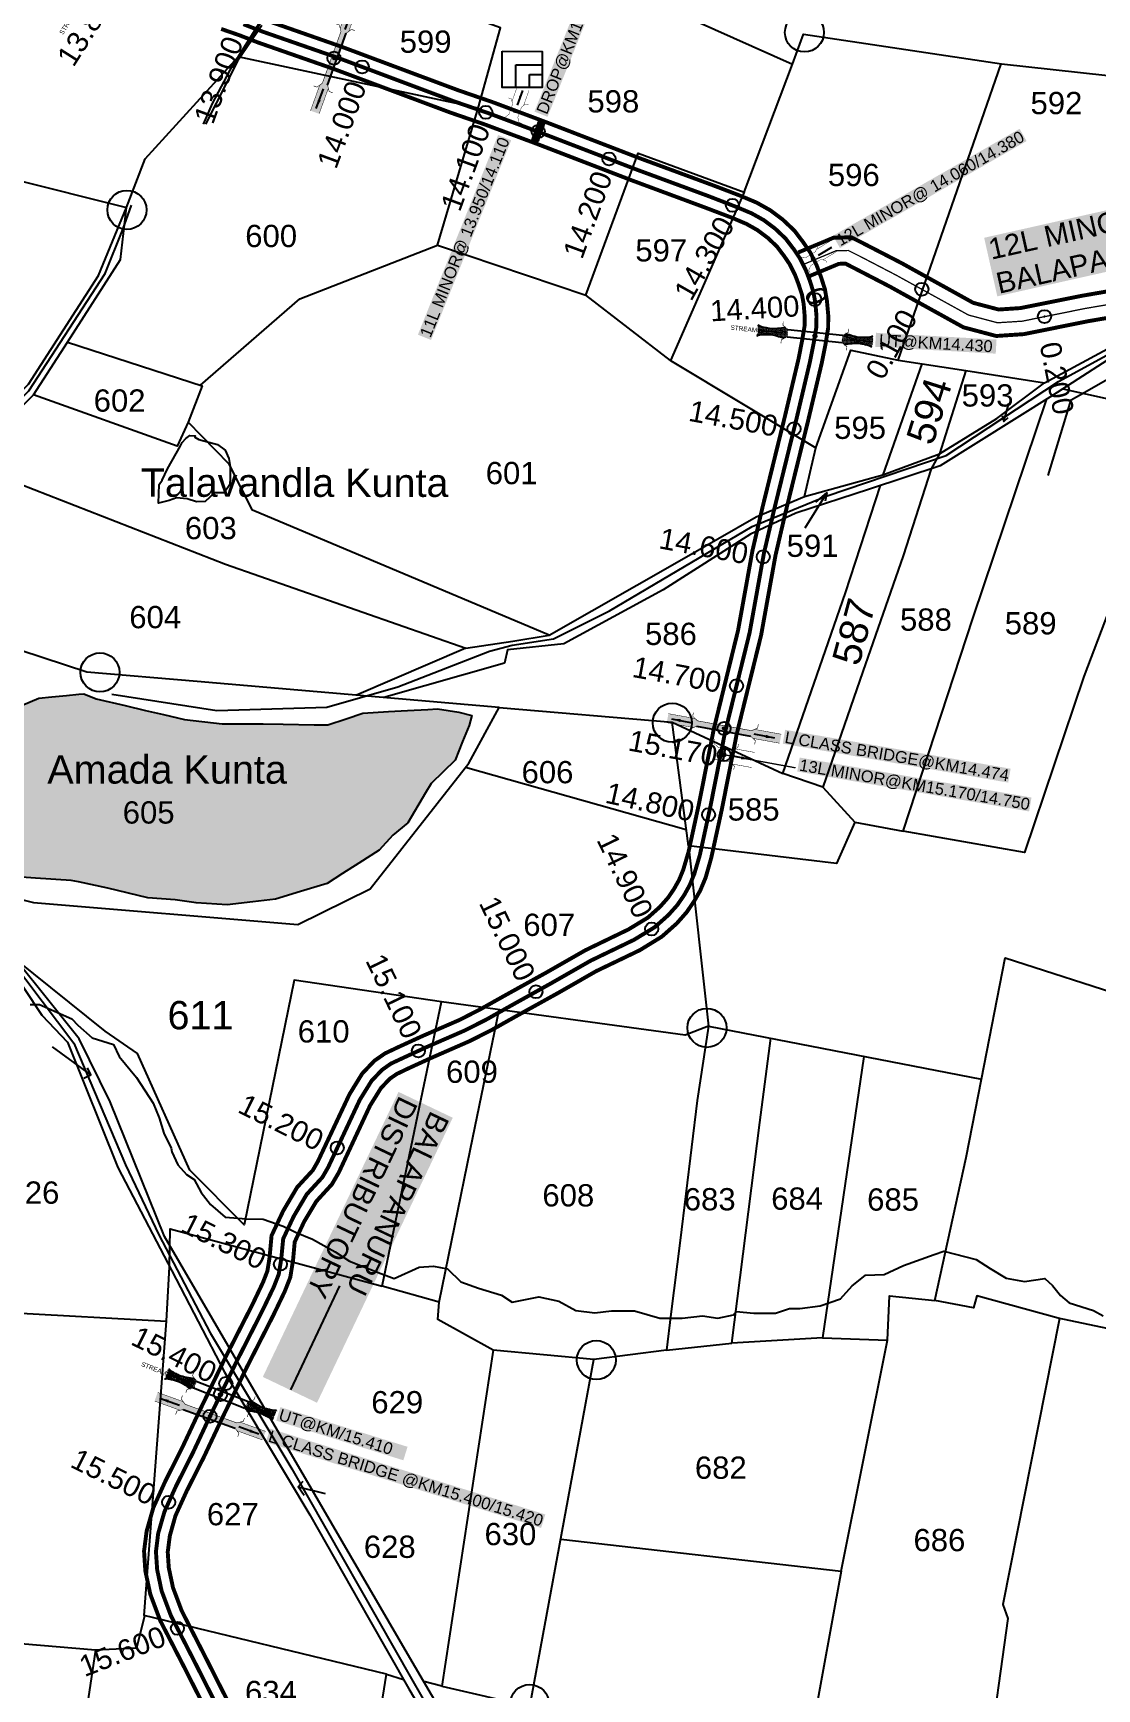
# Model space of a CAD drawing. Header units: millimetres. Extents: x 191342 to 235284, y 1600297 to 1616674.
# Drawn here: x 198733 to 199546, y 1608904 to 1610168 of the extents above; entities that cross this region are included whole.
import ezdxf
from ezdxf.enums import TextEntityAlignment as Align

# ---------------------------------------------------------------- set-up
doc = ezdxf.new("R2010")
doc.units = ezdxf.units.MM
doc.header["$LTSCALE"] = 15
doc.header["$PDMODE"] = 32
doc.header["$PDSIZE"] = 10
doc.linetypes.add('ACAD_ISO02W100', pattern=[15, 12, -3])
doc.linetypes.add('HIDDEN2', pattern=[0.1875, 0.125, -0.0625])
for name, color, linetype in [('BOUNDRY STONES', 240, 'Continuous'), ('CANAL1', 7, 'Continuous'), ('CS', 134, 'Continuous'), ('CSMark', 72, 'Continuous'), ('PAPER SIZE', 5, 'Continuous'), ('PLOTS', 7, 'Continuous'), ('PLOTS NO', 7, 'Continuous'), ('ROADS', 1, 'Continuous'), ('STREAMS', 4, 'Continuous'), ('STRUCTURE', 5, 'Continuous'), ('text2', 7, 'Continuous'), ('wells', 7, 'Continuous')]:
    doc.layers.add(name, color=color, linetype=linetype)
doc.styles.get("Standard").update_dxf_attribs({"font": 'arial.ttf'})
doc.dimstyles.get("Standard").update_dxf_attribs({"dimtxt": 0.18, "dimasz": 0.18, "dimexe": 0.18, "dimexo": 0.0625, "dimgap": 0.09, "dimtad": 0, "dimtih": 1, "dimtoh": 1, "dimdec": 4, "dimzin": 0, "dimdsep": 46, "dimtxsty": 'Standard', "dimcen": 0.09, "dimadec": 0, "dimazin": 0, "dimtfac": 1, "dimtdec": 4, "dimtofl": 0, "dimtmove": 0, "dimatfit": 3, "dimfxl": 1, "dimtolj": 1, "dimtzin": 0, "dimarcsym": 0})

# ---------------------------------------------------------------- blocks, each defined once
blk = doc.blocks.new('DROP')
h = blk.add_hatch()
h.set_pattern_fill('ANSI31', color=1, scale=10, angle=45)
h.set_pattern_definition([(90, (-324.4107, -25.7687), (-1.25, 0), [])])
h.paths.add_polyline_path([(-9.9, -4.3), (-13.8, 4.1), (13.8, 4.1), (10.2, -4.3)])
at = {"layer": 'STRUCTURE', "color": 5, "const_width": 0.49}
blk.add_lwpolyline([(-9.9, -4.3), (-13.8, 4.1), (13.8, 4.1), (10.2, -4.3), (-9.9, -4.3)], dxfattribs=at)
at = {"layer": 'STRUCTURE', "color": 5}
blk.add_circle((0, 0), 1.33, dxfattribs=at)
blk = doc.blocks.new('UT')
at = {"layer": 'STRUCTURE'}
h = blk.add_hatch(dxfattribs=at)
h.set_pattern_fill('DASH', color=150, scale=8, angle=-39.6278, style=0)
h.set_pattern_definition([(320.372247933, (-4370.464, -6260.8811), (1.40800153113, 0.132407282), [1, -1])])
h.paths.add_polyline_path([(765163, 1700681.9), (765165.6, 1700680.6), (765167.2, 1700680.3), (765169.1, 1700680), (765172.4, 1700679.6), (765176.4, 1700679.3), (765179.5, 1700679.5), (765183.1, 1700679.9), (765187.7, 1700680.9), (765188.9, 1700681.2), (765193.1, 1700682.2), (765196.1, 1700680.2), (765196.1, 1700672.2), (765193.1, 1700670.2), (765190.5, 1700670.8), (765188.1, 1700671.3), (765185.5, 1700671.8), (765183.6, 1700672.1), (765181, 1700672.5), (765180.3, 1700672.5), (765178.5, 1700672.6), (765176.7, 1700672.6), (765174.6, 1700672.5), (765172.5, 1700672.3), (765170.4, 1700672), (765168.5, 1700671.7), (765166.1, 1700671.2), (765165, 1700670.8), (765163, 1700669.7)])
h.paths.add_polyline_path([(765259.1, 1700682.2), (765256.1, 1700680.2), (765256.1, 1700672.2), (765259.1, 1700670.2), (765261.9, 1700671), (765264.4, 1700671.6), (765266.4, 1700672), (765269.1, 1700672.5), (765272.7, 1700673), (765276.1, 1700673.1), (765278.6, 1700672.9), (765281.2, 1700672.7), (765283.9, 1700672.3), (765286.4, 1700671.9), (765288, 1700671.3), (765289.2, 1700670.6), (765289.1, 1700682.7), (765287.6, 1700681.8), (765285.7, 1700681.2), (765283, 1700680.7), (765281.2, 1700680.4), (765276.7, 1700679.9), (765272.7, 1700679.9), (765268.7, 1700680.3), (765264.8, 1700681), (765261.2, 1700681.7)])
at = {"layer": 'STRUCTURE', "color": 150, "const_width": 0.628}
for points in [[(765190.1, 1700688.2), (765190.1, 1700684.2), (765196.1, 1700680.2), (765256.1, 1700680.2), (765262.1, 1700684.2), (765262.1, 1700688.2)], [(765190.1, 1700664.2), (765190.1, 1700668.2), (765196.1, 1700672.2), (765256.1, 1700672.2), (765262.1, 1700668.2), (765262.1, 1700664.2)]]:
    blk.add_lwpolyline(points, dxfattribs=at)
at = {"layer": 'STRUCTURE', "color": 150}
for points in [[(765196.1, 1700680.2), (765256.1, 1700680.2)], [(765196.1, 1700672.2), (765256.1, 1700672.2)], [(765196.1, 1700672.2), (765256.1, 1700672.2)]]:
    blk.add_lwpolyline(points, dxfattribs=at)
at = {"layer": 'STRUCTURE', "color": 0}
blk.add_circle((765226.1, 1700676.2), 1.89, dxfattribs=at)
at = {"layer": 'STRUCTURE', "color": 150}
for points in [[(765163, 1700681.9), (765164.4, 1700681.1), (765167.9, 1700680.2), (765171.2, 1700679.8), (765176.1, 1700679.4), (765184.7, 1700680.3), (765193.1, 1700682.2)], [(765163, 1700669.7), (765164.3, 1700670.6), (765167.8, 1700671.6), (765171.2, 1700672.1), (765176, 1700672.6), (765184.7, 1700672), (765193.1, 1700670.2)], [(765289.1, 1700682.7), (765287.8, 1700681.9), (765284.3, 1700680.9), (765280.9, 1700680.4), (765276.1, 1700679.8), (765267.4, 1700680.5), (765259.1, 1700682.2)], [(765289.2, 1700670.6), (765287.8, 1700671.4), (765284.2, 1700672.3), (765280.9, 1700672.7), (765276.1, 1700673.1), (765267.4, 1700672.2), (765259.1, 1700670.2)]]:
    blk.add_spline(points, degree=3, dxfattribs=at)
at = {"layer": 'STRUCTURE', "color": 0}
blk.add_text('STREAM', height=5, dxfattribs=at).set_placement((765148.2, 1700675.8), align=Align.MIDDLE_CENTER)
for points in [[(765190.9, 1700676), (765164.2, 1700675.8)], [(765289.3, 1700676.7), (765265.4, 1700676.4)]]:
    blk.add_leader(points, dimstyle='Standard', override={"dimasz": 10, "dimgap": 0.09, "dimtad": 0}, dxfattribs=at)
blk = doc.blocks.new('SLB')
at = {"layer": 'STRUCTURE'}
h = blk.add_hatch(dxfattribs=at)
h.set_pattern_fill('DOTS', color=6, scale=20, angle=320.3722, style=0)
h.set_pattern_definition([(320.372247934, (-159.4327, -72.9564), (1.2786241598, 0.5641323054), [0, -1.25])])
h.paths.add_polyline_path([(769699.5, 1706871.1), (769699.5, 1706861.1), (769729.1, 1706861.1), (769732.1, 1706863.1), (769792.1, 1706863.1), (769795.1, 1706861.1), (769824.7, 1706861.1), (769824.7, 1706871.1), (769795.1, 1706871.1), (769792.1, 1706869.1), (769732.1, 1706869.1), (769729.1, 1706871.1)])
at = {"layer": 'STRUCTURE', "color": 6, "linetype": 'ACAD_ISO02W100', "ltscale": 0.5, "const_width": 0.5}
for points in [[(769699.5, 1706871.1), (769729.1, 1706871.1)], [(769795.1, 1706871.1), (769824.7, 1706871.1)], [(769699.5, 1706861.1), (769729.1, 1706861.1)], [(769795.1, 1706861.1), (769824.7, 1706861.1)]]:
    blk.add_lwpolyline(points, dxfattribs=at)
at = {"layer": 'STRUCTURE', "color": 6, "const_width": 0.628}
for points in [[(769726.1, 1706877.1), (769726.1, 1706873.1), (769732.1, 1706869.1), (769792.1, 1706869.1), (769798.1, 1706873.1), (769798.1, 1706877.1)], [(769726.1, 1706855.1), (769726.1, 1706859.1), (769732.1, 1706863.1), (769792.1, 1706863.1), (769798.1, 1706859.1), (769798.1, 1706855.1)]]:
    blk.add_lwpolyline(points, dxfattribs=at)
at = {"layer": 'STRUCTURE', "color": 6}
blk.add_lwpolyline([(769732.1, 1706863.1), (769792.1, 1706863.1)], dxfattribs=at)
blk.add_lwpolyline([(769732.1, 1706863.1), (769792.1, 1706863.1)], dxfattribs=at)
at = {"layer": 'STRUCTURE', "color": 0}
blk.add_circle((769762.1, 1706866.1), 1.24, dxfattribs=at)
for points in [[(769703.8, 1706866), (769726.7, 1706866)], [(769818.6, 1706865.8), (769795.7, 1706865.8)]]:
    blk.add_leader(points, dimstyle='Standard', override={"dimasz": 10, "dimgap": 0.09, "dimtad": 0}, dxfattribs=at)
blk = doc.blocks.new('OT')
at = {"layer": 'STRUCTURE', "color": 190}
for points, const_width in [([(769751.4, 1706595.8), (769729.4, 1706595.8)], 0.5), ([(769775.2, 1706601.8), (769775.2, 1706597.8), (769769.2, 1706593.8), (769761.8, 1706593.8), (769754.4, 1706593.8), (769748.4, 1706597.8), (769748.4, 1706601.8)], 0.5), ([(769761.8, 1706593.8), (769761.8, 1706581)], 2.5), ([(769751.4, 1706579), (769729.4, 1706579)], 0.5), ([(769748.4, 1706573), (769748.4, 1706577), (769754.4, 1706581), (769761.8, 1706581), (769761.8, 1706581), (769761.8, 1706581), (769769.2, 1706581), (769775.2, 1706577), (769775.2, 1706573)], 0.5)]:
    blk.add_lwpolyline(points, dxfattribs=dict(at, const_width=const_width))
at = {"layer": 'STRUCTURE', "color": 0}
blk.add_circle((769761.8, 1706587.4), 1.87, dxfattribs=at)
blk.add_leader([(769732.6, 1706587.4), (769753.8, 1706587.4)], dimstyle='Standard', override={"dimasz": 10, "dimgap": 0.09, "dimtad": 0}, dxfattribs=at)

msp = doc.modelspace()

# ---------------------------------------------------------------- hatches: boundary and pattern name
at = {"layer": 'wells'}
h = msp.add_hatch(dxfattribs=at)
h.set_pattern_fill('DASH', color=4, scale=14.585985, angle=-0.032)
h.set_pattern_definition([(359.9679704, (169158.6997, 1606507.6775), (1.82426713, 1.82222866), [1.82324818, -1.82324818])])
h.paths.add_polyline_path([(198609.5, 1609573.4), (198622.3, 1609577.3), (198634.1, 1609586.2), (198649.3, 1609588.2), (198658.6, 1609596), (198666.1, 1609603.2), (198673.1, 1609610), (198675.1, 1609615.2), (198697.3, 1609632.9), (198707, 1609642.4), (198716.2, 1609651.3), (198724.3, 1609654.6), (198737.6, 1609660.1), (198747.4, 1609661.1), (198758.6, 1609662.3), (198768, 1609663.2), (198771.9, 1609663.6), (198781.2, 1609659.8), (198803.5, 1609654.6), (198818.9, 1609650.9), (198832.8, 1609647.6), (198848.9, 1609643.8), (198877.7, 1609640.5), (198909, 1609640.5), (198924.3, 1609640.4), (198947.9, 1609639.9), (198958.4, 1609639.7), (198972.2, 1609644.4), (198985.1, 1609648.8), (199004.7, 1609649.9), (199014.3, 1609650.4), (199019.1, 1609650.7), (199034.6, 1609651.6), (199042.1, 1609652), (199058.3, 1609649.6), (199068.3, 1609646.9), (199066.3, 1609639.4), (199061.3, 1609627.1), (199055.6, 1609612.9), (199037.3, 1609595.1), (199033, 1609587.9), (199019.5, 1609564.9), (199007.9, 1609555.5), (198997.4, 1609544), (198982.1, 1609534.2), (198969.6, 1609526.3), (198957.7, 1609518.7), (198937.3, 1609512.5), (198918.2, 1609506.7), (198900.9, 1609504.7), (198881.4, 1609502.4), (198857.6, 1609503.9), (198841.6, 1609506.2), (198820.8, 1609507.7), (198790.2, 1609515), (198767.9, 1609519.8), (198762.2, 1609521), (198735, 1609522.8), (198713.4, 1609524.2), (198696.4, 1609525.3), (198679.9, 1609532), (198666.2, 1609537.7), (198641.1, 1609543.8), (198624.5, 1609549.7), (198613.7, 1609554.2), (198607.4, 1609559.5), (198606, 1609568.9)])

# ---------------------------------------------------------------- linework, layer by layer
at = {"layer": 'BOUNDRY STONES', "color": 1}
for centre in [(199322.4, 1610168.6), (198804.8, 1610033.1), (198784.2, 1609679.9), (199221.4, 1609641.4), (199247.9, 1609408.4), (199163.4, 1609154.7), (199112.5, 1608892)]:
    msp.add_circle(centre, 14.9, dxfattribs=at)
at = {"layer": 'CANAL1', "color": 3, "linetype": 'HIDDEN2', "ltscale": 4, "true_color": 0x00ff00, "const_width": 3}
msp.add_lwpolyline([(198893.8, 1610174.9), (198908.3, 1610169.3), (198966.1, 1610149.2), (199054.7, 1610116), (199080.9, 1610107), (199121.3, 1610091.9), (199193.6, 1610064.1), (199248.9, 1610043.7), (199270.3, 1610035.4), (199282, 1610030.5), (199291.3, 1610025.3), (199300, 1610018.8), (199308, 1610011.2), (199314.3, 1610003), (199319, 1609996), (199323.4, 1609987.2), (199326.5, 1609979.1), (199329.2, 1609970.5), (199330.7, 1609962.4), (199331.6, 1609952.2), (199331.5, 1609943.6), (199329.5, 1609931.5), (199326.7, 1609917.5), (199316.1, 1609872.6), (199299.2, 1609804), (199291.5, 1609771.1), (199280.5, 1609710.1), (199261.8, 1609634.4), (199250.5, 1609577.2), (199242.5, 1609540.4), (199238.3, 1609526.1), (199234.7, 1609517.3), (199230.4, 1609509.6), (199225.3, 1609502.2), (199218.5, 1609494.6), (199208.2, 1609485.4), (199192.3, 1609475.7), (199159.3, 1609459.8), (199129, 1609442.5), (199097.4, 1609424.9), (199079.5, 1609414.8), (199062.9, 1609406.4), (199034.4, 1609394), (199016.8, 1609385.9), (199006.5, 1609381.1), (198999.7, 1609376.3), (198991.7, 1609367.9), (198982.7, 1609353.4), (198958.6, 1609302), (198954.1, 1609294.2), (198942.2, 1609281.3), (198932.2, 1609264.4), (198924.2, 1609247.3), (198922.7, 1609231.8), (198920.8, 1609220.2), (198917, 1609210.5), (198908.5, 1609192.8), (198888.5, 1609153.4), (198868.2, 1609111.6), (198855.3, 1609084.1), (198842.4, 1609058.6), (198833.5, 1609038.9), (198828.7, 1609022.3), (198827, 1609008.4), (198827.9, 1608994.7), (198831.3, 1608978.4), (198838.4, 1608959.5), (198857, 1608923.3), (198912.6, 1608813.6)], dxfattribs=at)
at = {"layer": 'CANAL1', "color": 200, "const_width": 3}
for points in [[(198911.4, 1610177.8), (198969.1, 1610157.6), (199057.8, 1610124.5), (199083.9, 1610115.5), (199124.5, 1610100.3), (199196.7, 1610072.5), (199252, 1610052.1), (199273.7, 1610043.8), (199286, 1610038.6), (199296.3, 1610032.8), (199305.8, 1610025.7), (199314.7, 1610017.3), (199321.6, 1610008.2), (199326.8, 1610000.6), (199331.7, 1609990.8), (199335, 1609982), (199338, 1609972.7), (199339.6, 1609963.6), (199340.6, 1609952.5), (199340.5, 1609942.8), (199338.4, 1609929.9), (199335.5, 1609915.6), (199324.8, 1609870.5), (199307.9, 1609801.9), (199300.3, 1609769.3), (199289.3, 1609708.3), (199270.6, 1609632.5), (199259.3, 1609575.3), (199251.2, 1609538.2), (199246.9, 1609523.1), (199242.8, 1609513.3), (199238, 1609504.9), (199232.4, 1609496.7), (199224.9, 1609488.2), (199213.5, 1609478.1), (199196.6, 1609467.7), (199163.5, 1609451.8), (199133.4, 1609434.6), (199101.8, 1609417.1), (199083.7, 1609406.9), (199066.7, 1609398.3), (199038.1, 1609385.8), (199020.6, 1609377.8), (199011, 1609373.2), (199005.6, 1609369.5), (198998.9, 1609362.4), (198990.6, 1609349.1), (198966.6, 1609297.8), (198961.4, 1609288.9), (198949.5, 1609275.9), (198940.1, 1609260.2), (198933, 1609244.9), (198931.7, 1609230.7), (198929.6, 1609217.8), (198925.3, 1609206.9), (198916.6, 1609188.8), (198896.5, 1609149.4), (198876.4, 1609107.8), (198863.4, 1609080.2), (198850.5, 1609054.7), (198841.9, 1609035.8), (198837.6, 1609020.5), (198836, 1609008.1), (198836.8, 1608996), (198840, 1608980.9), (198846.7, 1608963.1), (198865, 1608927.4), (198920.6, 1608817.7)], [(198876.8, 1610171.3), (198890.7, 1610166.5), (198905.1, 1610160.9), (198963, 1610140.7), (199051.7, 1610107.5), (199077.8, 1610098.5), (199118.1, 1610083.5), (199190.4, 1610055.7), (199245.7, 1610035.2), (199267, 1610027.1), (199278.1, 1610022.4), (199286.4, 1610017.7), (199294.2, 1610011.9), (199301.3, 1610005.2), (199307, 1609997.7), (199311.2, 1609991.5), (199315.2, 1609983.5), (199318, 1609976.1), (199320.5, 1609968.4), (199321.8, 1609961.2), (199322.6, 1609951.8), (199322.5, 1609944.4), (199320.6, 1609933.2), (199317.9, 1609919.4), (199307.3, 1609874.7), (199290.4, 1609806.1), (199282.7, 1609772.9), (199271.7, 1609712), (199253.1, 1609636.4), (199241.7, 1609579), (199233.8, 1609542.6), (199229.8, 1609529.1), (199226.6, 1609521.3), (199222.7, 1609514.4), (199218.2, 1609507.8), (199212.1, 1609500.9), (199202.8, 1609492.6), (199188, 1609483.6), (199155.1, 1609467.7), (199124.6, 1609450.3), (199093, 1609432.8), (199075.2, 1609422.8), (199059, 1609414.5), (199030.7, 1609402.2), (199013, 1609394.1), (199002, 1609388.9), (198993.8, 1609383.2), (198984.5, 1609373.4), (198974.8, 1609357.6), (198950.6, 1609306.2), (198946.8, 1609299.6), (198934.9, 1609286.7), (198924.2, 1609268.6), (198915.3, 1609249.7), (198913.8, 1609233), (198912.1, 1609222.6), (198908.8, 1609214.1), (198900.5, 1609196.7), (198880.4, 1609157.4), (198860.1, 1609115.5), (198847.2, 1609088.1), (198834.3, 1609062.5), (198825, 1609042), (198819.9, 1609024.1), (198817.9, 1609008.7), (198818.9, 1608993.5), (198822.7, 1608975.8), (198830.2, 1608955.8), (198849, 1608919.3), (198904.6, 1608809.5)], [(199317.7, 1610000.6), (199344.5, 1610011.8), (199358.2, 1610012.2), (199369.2, 1610006.6), (199396.9, 1609992.3), (199451.4, 1609962.1), (199470.8, 1609957), (199487.3, 1609958.1), (199534.9, 1609967.6), (199590, 1609977.1)], [(199325.4, 1609982.2), (199348.7, 1609991.9), (199353.7, 1609992.1), (199360.1, 1609988.8), (199387.5, 1609974.6), (199443.9, 1609943.4), (199468.9, 1609936.8), (199490, 1609938.2), (199538.6, 1609948), (199593.7, 1609957.4)]]:
    msp.add_lwpolyline(points, dxfattribs=at)
at = {"layer": 'CANAL1', "color": 1, "linetype": 'HIDDEN2', "ltscale": 4, "const_width": 1}
msp.add_lwpolyline([(199321.5, 1609991.4), (199346.6, 1610001.9), (199355.9, 1610002.1), (199364.7, 1609997.7), (199392.2, 1609983.4), (199447.7, 1609952.8), (199469.9, 1609946.9), (199488.7, 1609948.1), (199536.8, 1609957.8), (199591.8, 1609967.2)], dxfattribs=at)
at = {"layer": 'CANAL1', "color": 1, "ltscale": 4, "const_width": 1, "elevation": 5}
msp.add_lwpolyline([(199261, 1609617), (199315.6, 1609607)], dxfattribs=at)
at = {"layer": 'CS'}
for p in [(199412.1, 1609972.5), (199505.8, 1609951.6)]:
    msp.add_point(p, dxfattribs=at)
at = {"layer": 'PLOTS', "color": 0}
for points in [[(197927.1, 1610594.2), (198241.7, 1610526.5), (198224.9, 1610447.5), (198377.4, 1610414.3), (198318, 1610177.9), (198459, 1610186.2), (198447.8, 1610124.2), (198804.6, 1610035), (198818.8, 1610072.1), (198889.8, 1610150.1), (198914, 1610188.4), (198939.4, 1610226.6), (198985.8, 1610290.9), (199313.4, 1610144.3), (199321.7, 1610167.4), (199473, 1610144.6), (199753.8, 1610113.8)], [(198863.3, 1610098.7), (198870.3, 1610114.3), (198885.9, 1610144.1), (198904.7, 1610172.5), (198923.3, 1610204.3), (198946.8, 1610244.5), (198974.6, 1610277.4), (199006, 1610315.2), (199013.2, 1610323.8), (199034.3, 1610340), (199042.6, 1610346.4), (199064.3, 1610374.7), (199104.2, 1610426.3), (199125.6, 1610453.9), (199140.8, 1610473.5), (199172.3, 1610498.8), (199207.9, 1610529.4), (199217.2, 1610537.1)]]:
    msp.add_lwpolyline(points, dxfattribs=at)
at = {"layer": 'PLOTS'}
for points in [[(199073.1, 1610110.9), (199090.3, 1610172.2), (198939.4, 1610226.6)], [(198860.9, 1609899.2), (198936.9, 1609965.2), (199042.2, 1610006.2), (199073.1, 1610110.9), (198889.8, 1610150.1)], [(199220.2, 1609918.2), (199331.2, 1609851.4), (199357.9, 1609925.9), (199394, 1609918.4), (199457.7, 1610101.3), (199472.8, 1610144.6)], [(199276.3, 1610046.7), (199313.4, 1610144.3)], [(199042.2, 1610006.2), (199155.5, 1609968.1), (199195.3, 1610076.5), (199276.3, 1610046.7), (199220.2, 1609918.2), (199155.5, 1609968.1)], [(198397.5, 1609514), (198481.2, 1609645), (198523.4, 1609711.1), (198554.4, 1609752), (198678.8, 1609837.2), (198733.4, 1609891.8), (198759.4, 1609932.2), (198800, 1609995.3), (198804.6, 1610035)], [(198441.3, 1609850.4), (198503.8, 1609773.6), (198546, 1609755.6), (198589.3, 1609787.4), (198671, 1609843.1), (198729.5, 1609899.9), (198783.1, 1609983), (198804.6, 1610035)], [(199394, 1609918.4), (199445.7, 1609910.4), (199505.8, 1609901), (199604.8, 1609954.4), (199666.4, 1609989.7), (199728.4, 1610020.2), (199741.8, 1610026.8)], [(199739.9, 1610017.1), (199643.2, 1609967.5), (199557.8, 1609920.9), (199511.9, 1609891.4), (199426, 1609837.6), (199372, 1609819.9), (199315.9, 1609801.5), (199281.2, 1609785.4), (199214.5, 1609742.9), (199138.7, 1609701.7), (199095.6, 1609697.1), (199093.3, 1609686.9), (199001.1, 1609660.6)], [(198759.4, 1609932.2), (198862.3, 1609898.7), (198851.7, 1609870.9)], [(199445.7, 1609910.4), (199425.7, 1609846.7), (199419.2, 1609835.4), (199397.8, 1609769), (199367.1, 1609680.5), (199336.4, 1609592.2), (199305.9, 1609602.7), (199353.8, 1609740.6), (199380.6, 1609822.7)], [(199412.1, 1609915.6), (199382.4, 1609830.8)], [(199322.5, 1609814.3), (199382.4, 1609830.8), (199425.7, 1609846.7), (199469.3, 1609873.8), (199505.8, 1609901)], [(199519.8, 1609896.5), (199608.6, 1609876.8), (199604, 1609856.4), (199535.8, 1609676.8), (199490.5, 1609542.2), (199397.9, 1609558.6)], [(199063.6, 1609698.4), (199099.7, 1609703.6), (199127.3, 1609708.4), (198900.7, 1609803.9), (198882.8, 1609839), (198851.7, 1609870.9), (198843.3, 1609852.7), (198733.4, 1609891.8)], [(199336.4, 1609592.2), (199361, 1609565.6), (199397.9, 1609558.6), (199451.3, 1609721.8), (199507.6, 1609888.8)], [(198143.8, 1609875.5), (198255.5, 1609801.5), (198334.9, 1609739.6), (198394.6, 1609693.1), (198476.5, 1609650.7), (198506.9, 1609626.9), (198612.2, 1609546.7), (198711.7, 1609460.3), (198739.9, 1609418.2), (198759.4, 1609397.4), (198797.9, 1609301.7), (198839, 1609222.8), (198879.3, 1609145.5), (198944.5, 1609036.4), (198989.1, 1608958.1), (199020.1, 1608903.6), (199070.4, 1608819)], [(199127.3, 1609708.4), (199226.9, 1609765.1), (199285.5, 1609798.6), (199322.5, 1609814.3), (199331.2, 1609851.4)], [(198681.4, 1609839.8), (198880.1, 1609762.6), (199063.6, 1609698.4), (198980.2, 1609662.4)], [(199249.2, 1609409.7), (199457.7, 1609369.2), (199475.7, 1609462), (199572.3, 1609430.9), (199673.8, 1609369.1), (199900.6, 1609312.7), (199938.3, 1609524.6), (199738.4, 1609586.6), (199784.2, 1609819.1)], [(198648, 1609525.8), (198733.5, 1609504.2), (198935.4, 1609487.3), (198990.7, 1609514.5), (199066, 1609610.5), (199089.3, 1609653.1), (198858.5, 1609672.8), (198774.1, 1609680), (198554.4, 1609752)], [(199599, 1607739.2), (199619.4, 1607802.5), (199612.6, 1607826.4), (199572.5, 1607943), (199547.6, 1608004.7), (199500.8, 1608101.5), (199459.2, 1608167.8), (199386.2, 1608290.1), (199325.3, 1608401.5), (199254.4, 1608552.3), (199202.4, 1608663), (199108, 1608784.4), (199094.4, 1608801.9), (199019.2, 1608930.4), (198954.7, 1609041), (198895.6, 1609142.4), (198833.5, 1609249.1), (198791.9, 1609352), (198768.4, 1609399.9), (198735.9, 1609440.6), (198713.9, 1609468.1), (198650.3, 1609523.9), (198571.2, 1609589.4), (198481.5, 1609658.3)], [(199089.3, 1609653.1), (199221.3, 1609641.8), (199305.9, 1609602.7)], [(199361, 1609565.6), (199346.8, 1609534), (199233.7, 1609547.3), (199221.3, 1609641.8)], [(199232.1, 1609559.6), (199063.5, 1609607.2)], [(199233.7, 1609547.3), (199249.2, 1609409.7), (199231.4, 1609402.7), (199045.1, 1609428.2)], [(198646.8, 1609145.7), (198706.4, 1609143.4), (198714.6, 1609191), (198835, 1609184.3), (198837.4, 1609226), (198837.9, 1609255), (198999.8, 1609211.1), (199029.6, 1609354.2), (199045.1, 1609428.2), (198932.7, 1609444.7), (198894.4, 1609258), (198853, 1609299.8), (198812.8, 1609388.7), (198788.3, 1609405.8), (198719.5, 1609461.1)], [(199043.3, 1609198.8), (199067.3, 1609316), (199089.3, 1609422.1)], [(199249.2, 1609409.7), (199240.5, 1609352.8), (199227.4, 1609246.1), (199220.4, 1609189.7), (199217.1, 1609162.2), (199266.9, 1609167.5)], [(199336.3, 1609171.7), (199266.9, 1609167.5), (199288.4, 1609336.2), (199296.6, 1609400.5)], [(199367.8, 1609386.6), (199336.3, 1609171.7), (199385.9, 1609170), (199387.4, 1609203.8), (199421.9, 1609200.3)], [(199862.2, 1609078.8), (199856, 1609055.1), (199754.7, 1609127.2), (199591, 1609170.9), (199516.2, 1609186.8), (199454.1, 1609203.7), (199451.6, 1609194.7), (199421.9, 1609200.3), (199446, 1609309.3), (199457.6, 1609369.2)], [(199217.1, 1609162.2), (199161.5, 1609155.1), (199084.7, 1609162.2), (199042.4, 1609185.6), (199043.3, 1609198.8), (198999.8, 1609211.1)], [(199003.2, 1608914.8), (198817.9, 1608959.7), (198835, 1609184.3)], [(199517.2, 1609186.5), (199474, 1608968), (199477.9, 1608957.2), (199462.2, 1608845.7), (199328.7, 1608874.2)], [(199136.3, 1609018), (199350.4, 1608993.4), (199385.9, 1609170)], [(199084.7, 1609162.2), (199045.3, 1608905.7), (199031.7, 1608909.1)], [(199045.3, 1608905.7), (199112.7, 1608890.1), (199161.5, 1609155.1)], [(199350.4, 1608993.4), (199328.8, 1608874.7), (199310.4, 1608788.2), (199280, 1608645.7), (199205.9, 1608655.5)], [(198522.3, 1608955.2), (198780.7, 1608933.3), (198812.5, 1608934.9), (198818.5, 1608959.6)], [(198780.7, 1608933.3), (198772.1, 1608875.7), (198755.4, 1608762), (198745.8, 1608668.6), (198934.6, 1608643.9), (198942.8, 1608686.8)], [(199072.9, 1608667.5), (199034.1, 1608675.6), (198942.8, 1608686.8), (198974.8, 1608850.6), (198992.9, 1608851), (199003.2, 1608914.8), (199016, 1608910.7)]]:
    msp.add_lwpolyline(points, dxfattribs=at)
at = {"layer": 'PLOTS NO'}
for points in [[(199508.6, 1609830.2), (199526.2, 1609888), (199536.5, 1609894), (199753.7, 1610018.2), (199822.1, 1610027.4), (199893.3, 1610054.5), (199980.5, 1610083), (200107.4, 1610125.7), (200202.6, 1610160.2), (200264.5, 1610187.2), (200319.7, 1610221.4), (200487.9, 1610325.9), (200605.4, 1610385.2)], [(199474.7, 1609871.6), (199478.6, 1609885.2)], [(199473.4, 1609875.8), (199474.7, 1609871.6), (199478, 1609874.5)], [(199339.5, 1609817.1), (199322.8, 1609789.9)], [(199331.2, 1609809.9), (199339.5, 1609817.1), (199338.2, 1609810.6)], [(198777.2, 1609372.4), (198748, 1609393.8)], [(198772, 1609370.1), (198777.2, 1609372.4), (198774.7, 1609377.9)], [(198940.3, 1609051.2), (198935.6, 1609057.8), (198939.5, 1609062.2)], [(198935.6, 1609057.8), (198956.2, 1609052.7)]]:
    msp.add_lwpolyline(points, dxfattribs=at)
at = {"layer": 'ROADS'}
for points in [[(198907.9, 1610174), (198889.4, 1610146.7), (198864.9, 1610098.6)], [(198199.6, 1609260), (198240.7, 1609304.7), (198319.6, 1609413.4), (198411.9, 1609543.8), (198496.5, 1609676.3), (198550, 1609754.3), (198678.3, 1609843.1), (198730, 1609894.8), (198788.1, 1609984.6), (198801.8, 1610018.1), (198808.2, 1610036.8)], [(198793.4, 1609663.2), (198873.4, 1609650.8), (198957.5, 1609653.4), (199011.7, 1609668.8), (199081.8, 1609696.2), (199099.1, 1609700.7), (199130.8, 1609705.4), (199173.6, 1609727), (199282.5, 1609791.4), (199338.9, 1609814.5), (199430.6, 1609845.5), (199516.6, 1609902), (199592.5, 1609943.6), (199741.1, 1610023)], [(198089.4, 1609943.7), (198111.7, 1609909.4), (198148.7, 1609877.5), (198213.7, 1609835.6), (198266.7, 1609798.5), (198314.2, 1609761.1), (198394.1, 1609698.2), (198481.6, 1609652.3), (198528.5, 1609617.4), (198619, 1609545.2), (198690.3, 1609484.1), (198715.2, 1609462), (198764.2, 1609396.8), (198803.7, 1609303.8), (198829.1, 1609250.3), (198868.5, 1609175.5), (198930.7, 1609071.7), (199022.1, 1608911.3), (199093.3, 1608787.6)]]:
    msp.add_lwpolyline(points, dxfattribs=at)
at = {"layer": 'STREAMS'}
for points in [[(198835.9, 1609835.3), (198845.7, 1609852.8), (198847.1, 1609855.5), (198849.7, 1609858.5), (198852.8, 1609860.7), (198856.9, 1609860.5), (198856.8, 1609859.4), (198859.8, 1609857.8), (198874, 1609854), (198879.9, 1609849.6), (198882.6, 1609843.3), (198883.8, 1609837), (198883.6, 1609828.5), (198883.4, 1609823.5), (198879, 1609816.9), (198871.7, 1609816.9), (198864.5, 1609810.3), (198858, 1609810.1), (198850.8, 1609812.4), (198842.7, 1609813.2), (198837.1, 1609811.1), (198828.9, 1609809.1), (198829.5, 1609823.5), (198831.7, 1609826.6), (198835.9, 1609835.3)], [(198724.3, 1609654.6), (198737.6, 1609660.1), (198747.4, 1609661.1), (198758.6, 1609662.3), (198768, 1609663.2), (198771.9, 1609663.6), (198781.2, 1609659.8), (198803.5, 1609654.6), (198818.9, 1609650.9), (198832.8, 1609647.6), (198848.9, 1609643.8), (198877.7, 1609640.5), (198909, 1609640.5), (198924.3, 1609640.4), (198947.9, 1609639.9), (198958.4, 1609639.7), (198972.2, 1609644.4), (198985.1, 1609648.8), (199004.7, 1609649.9), (199014.3, 1609650.4), (199019.1, 1609650.7), (199034.6, 1609651.6), (199042.1, 1609652), (199058.3, 1609649.6), (199068.3, 1609646.9), (199066.3, 1609639.4), (199061.3, 1609627.1), (199055.6, 1609612.9), (199037.3, 1609595.1), (199033, 1609587.9), (199019.5, 1609564.9), (199007.9, 1609555.5), (198997.4, 1609544), (198982.1, 1609534.2), (198969.6, 1609526.3), (198957.7, 1609518.7), (198937.3, 1609512.5), (198918.2, 1609506.7), (198900.9, 1609504.7), (198881.4, 1609502.4), (198857.6, 1609503.9), (198841.6, 1609506.2), (198820.8, 1609507.7), (198790.2, 1609515), (198767.9, 1609519.8), (198762.2, 1609521), (198735, 1609522.8), (198713.4, 1609524.2)]]:
    msp.add_lwpolyline(points, dxfattribs=at)
at = {"layer": 'STREAMS', "color": 4}
msp.add_lwpolyline([(198731, 1609426.3), (198738.1, 1609426.3), (198762.8, 1609415.3), (198767.3, 1609410.4), (198778.3, 1609400.9), (198794.5, 1609395.6), (198799, 1609386.5), (198812.1, 1609370.6), (198824.8, 1609350.8), (198829.4, 1609339.8), (198832.9, 1609327.9), (198838.7, 1609316.5), (198839, 1609313.7), (198843.6, 1609303.8), (198850.3, 1609296.4), (198856.3, 1609292.6), (198861.6, 1609282.7), (198868.6, 1609273.5), (198879.9, 1609263.7), (198896.1, 1609262.6), (198908.8, 1609262.3), (198924.3, 1609257), (198934.1, 1609252), (198946.5, 1609247.1), (198963.8, 1609237.3), (198974.8, 1609230.3), (198998.7, 1609220.8), (199008.9, 1609216.9), (199028, 1609225.7), (199038.9, 1609226.4), (199049.8, 1609224.3), (199060, 1609214.4), (199073.4, 1609209.5), (199091, 1609204.2), (199099.2, 1609198.9), (199119.6, 1609203.1), (199134.8, 1609199.6), (199147.8, 1609192.5), (199162.2, 1609190.8), (199174.9, 1609192.2), (199192.5, 1609192.4), (199211.8, 1609186.8), (199229.1, 1609186.8), (199244.6, 1609188.5), (199256.2, 1609186.8), (199268.2, 1609189.2), (199270.3, 1609191.7), (199283.7, 1609190.6), (199300.3, 1609190.6), (199310.9, 1609194.1), (199319, 1609194.1), (199334.5, 1609196.2), (199350, 1609201.5), (199358.8, 1609211.3), (199363.8, 1609215.2), (199369.1, 1609219.4), (199383.2, 1609220.1), (199398, 1609226.8), (199421.4, 1609235.3), (199428.8, 1609237.8), (199453.5, 1609231.4), (199464.4, 1609224.7), (199476.4, 1609217.3), (199490.5, 1609214.8), (199506, 1609217), (199512, 1609211.7), (199517.9, 1609203.9), (199524.6, 1609198.3), (199543.3, 1609192.6), (199550.7, 1609188.4)], dxfattribs=at)
at = {"layer": 'text2', "color": 3}
for p in [(198963, 1610149, 2), (199119, 1610093, 3), (199261, 1609637, 4), (199261, 1609617, 5), (198876.3, 1609128.3), (198868.3, 1609111.8)]:
    msp.add_point(p, dxfattribs=at)
at = {"layer": 'text2', "color": 2}
for p in [(198984.5, 1610142.3), (199079, 1610107.6), (199173.1, 1610072), (199267.4, 1610036.6), (199330.3, 1609964.6), (199314.4, 1609865.9), (199290.9, 1609768.1), (199270.5, 1609669.6), (199249.2, 1609571.2), (199205.7, 1609483.9), (199117.3, 1609436), (199027.5, 1609390.8), (198965.5, 1609316.7), (198922.1, 1609228), (198880.4, 1609136.8), (198836.7, 1609046.1), (198843.4, 1608949.8)]:
    msp.add_point(p, dxfattribs=at)
at = {"layer": 'wells', "color": 0}
for points in [[(199091.6, 1610154.2), (199122, 1610154.1), (199122, 1610126.7), (199091.6, 1610126.7)], [(199101.8, 1610144), (199122, 1610144), (199122, 1610126.7), (199101.8, 1610126.7)], [(199112.3, 1610136.4), (199122, 1610136.4), (199122, 1610126.7), (199112.3, 1610126.7)]]:
    msp.add_lwpolyline(points, close=True, dxfattribs=at)

# ---------------------------------------------------------------- block references
at = {"xscale": 0.7, "yscale": 0.7, "zscale": 0.7, "rotation": 70.11701727516427}
msp.add_blockref('DROP', (199119, 1610093, 3), dxfattribs=at)
at = {"layer": 'STRUCTURE', "color": 0}
for name, p, xscale, yscale, zscale, rotation in [('UT', (936476.1, 533202.6, 1), 0.7, 0.7, 0.7, 58.63413886181459), ('SLB', (1140861.9, 698704.8, 4), 0.7, 0.7, 0.7, 70.21582557615335), ('OT', (-556383, 2337022.2), 0.5599999999999999, 0.5599999999999999, 0.5599999999999999, 250.3820680117442), ('OT', (72879.1, 2650750.5), 0.5599999999999999, 0.5599999999999999, 0.5599999999999999, 211.2052966817419), ('UT', (-459684.8, 483058.1), 0.7, 0.7, 0.7, 353.905832414231), ('SLB', (-544967.8, 530736.2, 4), 0.7, 0.7, 0.7, 349.676393599224), ('OT', (944368.7, 2687694.8, 5), 0.6999999999999998, 0.6999999999999998, 0.6999999999999998, 169.6278260161027), ('UT', (-736912.3, 698932.6), 0.6999999999999998, 0.6999999999999998, 0.6999999999999998, 338.4312513960749), ('SLB', (-713176.1, 667794.4), 0.7000000000000001, 0.7000000000000001, 0.7000000000000001, 340.1792965019669)]:
    msp.add_blockref(name, p, dxfattribs=dict(at, xscale=xscale, yscale=yscale, zscale=zscale, rotation=rotation))

# ---------------------------------------------------------------- texts
at = {"layer": 'CSMark', "color": 1}
for s, rotation, p in [('13.800', 57.6382, (198757.2, 1610145.7)), ('13.900', 69.7894, (198863, 1610100.3)), ('14.000', 69.7894, (198957.1, 1610066.2)), ('14.100', 69.7894, (199051.6, 1610033.6)), ('14.200', 69.7894, (199145, 1609997.4)), ('14.300', 60.2992, (199228.9, 1609966.5)), ('0', 292.6438, (199329.2, 1609973)), ('14.400', 3.3754, (199250.3, 1609955.9)), ('0.200', 281.373, (199509.8, 1609932)), ('14.500', 349.5715, (199234.5, 1609880)), ('14.600', 349.5715, (199211.9, 1609782.6)), ('14.700', 349.5715, (199191.5, 1609684.4)), ('14.800', 347.4932, (199171.1, 1609588.3)), ('14.900', 295.8386, (199170.5, 1609555.5)), ('15.000', 295.8386, (199080.6, 1609507.3)), ('15.100', 295.8386, (198993.9, 1609463.4)), ('15.200', 333.5648, (198892.1, 1609351.5)), ('15.300', 333.5648, (198848.4, 1609260.7)), ('15.400', 333.5648, (198810.4, 1609174.2)), ('15.500', 333.5648, (198764.1, 1609080.7)), ('15.600', 21.2907, (198769.5, 1608919.9))]:
    msp.add_text(s, height=16, rotation=rotation, dxfattribs=at).set_placement(p, align=Align.MIDDLE_LEFT)
for s, rotation, p in [('0.100', 61.0935, (199402.4, 1609955)), ('15.170', 349.5103, (199255.6, 1609615.8))]:
    msp.add_text(s, height=16, rotation=rotation, dxfattribs=at).set_placement(p, align=Align.MIDDLE_RIGHT)
at = {"layer": 'PLOTS NO'}
for s, p in [('599', (199013.2, 1610153.1)), ('598', (199156.6, 1610107.5)), ('592', (199495.1, 1610106.2)), ('596', (199340.3, 1610051.3)), ('600', (198895.2, 1610004.7)), ('597', (199193.2, 1609993.7)), ('602', (198779.4, 1609879)), ('593', (199442.5, 1609882.9)), ('595', (199345.1, 1609858.2)), ('601', (199078.9, 1609823.6)), ('603', (198849.1, 1609781.6)), ('591', (199308.8, 1609768.1)), ('604', (198806.6, 1609713.6)), ('588', (199395.4, 1609711.7)), ('589', (199475.4, 1609708.9)), ('586', (199200.6, 1609700.8)), ('606', (199106.3, 1609595.2)), ('605', (198801.6, 1609564.4)), ('585', (199263.8, 1609566.7)), ('607', (199107.6, 1609478.6)), ('610', (198935.3, 1609397.2)), ('609', (199048.6, 1609366.4)), ('626', (198713.6, 1609274.1)), ('608', (199122.2, 1609272)), ('683', (199230.2, 1609269)), ('684', (199297, 1609269.5)), ('685', (199370.3, 1609268.8)), ('629', (198991.5, 1609114)), ('682', (199238.7, 1609064)), ('627', (198865.9, 1609028.5)), ('630', (199078, 1609013.3)), ('686', (199405.7, 1609008.7)), ('628', (198985.8, 1609003.6)), ('634', (198895, 1608892.7))]:
    msp.add_text(s, height=17, dxfattribs=at).set_placement(p)
for s, rotation, p in [('594', 72.4885, (199420.3, 1609852.3)), ('Talavandla Kunta', 359.968, (198815.4, 1609814)), ('587', 74.9358, (199364, 1609683.8)), ('Amada Kunta', 359.968, (198744, 1609595)), ('611', 359.968, (198835.8, 1609407.3))]:
    msp.add_text(s, height=21.62, rotation=rotation, dxfattribs=at).set_placement(p)
at = {"layer": 'STRUCTURE', "color": 5, "attachment_point": 1, "bg_fill": 1, "box_fill_scale": 1.1, "bg_fill_color": 7, "bg_fill_true_color": 16777215, "bg_fill_transparency": 0}
for s, insert, char_height, width, rotation in [('DROP@KM13.895', (199117.3, 1610108.7), 9, 117.767, 68.1183), ('11L MINOR@ 13.950/14.110', (199028.3, 1609938.3), 9, 162.526, 68.1183), ('12L MINOR@ 14.060/14.380', (199345.4, 1610013), 9, 162.526, 29.8096), ('{\\C1;12L MINOR OF BALAPANURU}', (199461.6, 1610010.6), 16, 237.917, 12.6697), ('\\pxqc;UT@KM14.430', (199377.9, 1609938.3, -1), 9, 90.439, 356.7919), ('L CLASS BRIDGE@KM14.474', (199308.4, 1609635), 9, 172.975, 350.217), ('13L MINOR@KM15.170/14.750', (199319.5, 1609613.8), 9, 177.892, 350.217), ('{\\C1;BALAPANURU DISTRIBUTORY}', (199051.6, 1609339), 16, 237.917, 244.5293), ('UT@KM/15.410', (198922.7, 1609117.6), 9, 99.909, 342.6787), ('L CLASS BRIDGE @KM15.400/15.420', (198914.8, 1609101.2), 9, 218.423, 342.6787)]:
    msp.add_mtext(s, dxfattribs=dict(at, insert=insert, char_height=char_height, width=width, rotation=rotation))

# ---------------------------------------------------------------- leaders
at = {"layer": 'PAPER SIZE', "color": 1}
msp.add_leader([(198930.1, 1609132), (198967.5, 1609211.3)], dimstyle='Standard', override={"dimasz": 40, "dimgap": 0.09, "dimtad": 0, "dimtfill": 2, "dimtfillclr": 5}, dxfattribs=at)

doc.saveas('drawing.dxf')
